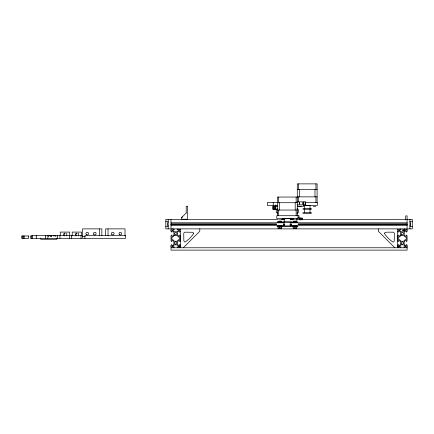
<?xml version="1.0" encoding="UTF-8"?>
<svg xmlns="http://www.w3.org/2000/svg" width="434" height="434" viewBox="0 0 434 434"><rect width="100%" height="100%" fill="white"/><g stroke="black" fill="none" stroke-linecap="round" stroke-linejoin="round"><path stroke-width="0.65" d="M180.441 231.333L179.595 232.233L179.595 231.002L178.819 231.002L177.566 232.255L177.468 233.601L177.566 234.94L178.819 236.194L179.595 236.194L179.595 234.962L180.436 235.825L180.414 240.886L179.595 241.678L179.595 240.447L178.819 240.447L177.566 241.7L177.566 244.385L178.819 245.639L179.595 245.639C178.965 242.79 181.629 246.176 180.441 247.054A0.711 0.711 0 0 1 179.736 247.765M183.278 247.765L199.803 231.235L199.803 228.875M173.459 247.765L174.359 246.913L173.123 246.913L173.123 246.143L174.381 244.884L175.721 244.787L177.061 244.884L178.32 246.143L178.32 246.913L177.083 246.913L178.005 247.765M404.667 228.875L403.745 229.727L404.982 229.727L404.982 230.503L403.723 231.756L402.383 231.854L401.043 231.756L399.785 230.503L399.785 229.727L401.021 229.727L400.121 228.875M278.031 226.407L281.677 226.407M281.677 228.051L278.031 228.051M293.14 226.407L296.791 226.407M296.791 228.051L293.14 228.051M178.005 228.875L177.083 229.727L178.32 229.727L178.32 230.503L177.061 231.756L174.381 231.756L173.123 230.503L173.123 229.727C175.933 230.286 172.591 227.72 171.707 228.875A0.711 0.711 0 0 0 171.001 229.586C169.819 230.465 172.472 233.85 171.848 231.002L172.623 231.002L173.882 232.255L173.974 233.601L173.882 234.94L172.623 236.194L171.848 236.194L171.848 234.962L171.007 235.825L171.029 240.886L171.848 241.678L171.848 240.447L172.623 240.447L173.882 241.7L173.882 244.385L172.623 245.639L171.848 245.639C172.396 242.85 169.862 246.143 171.001 247.054A0.711 0.711 0 0 0 171.707 247.765M400.121 247.765L401.021 246.913L399.785 246.913L399.785 246.143L401.043 244.884L402.383 244.787L403.723 244.884L404.982 246.143L404.982 246.913L403.745 246.913L404.667 247.765M297.279 189.539L317.113 189.539M297.279 196.862L317.113 196.862M297.323 197.047L277.494 197.047L277.494 215.703M297.024 201.843L305.493 201.843L305.493 204.843L297.122 204.843M277.57 202.526L267.339 202.526L267.339 205.358L277.521 205.358M305.178 202.526L317.346 202.526L317.346 205.358L303.54 205.358M277.494 202.716L297.323 202.716M277.841 206.258L272.617 206.258L272.617 209.253L277.076 209.253M297.057 206.258L303.843 206.258L303.843 201.843M298.597 206.703L301.153 206.703M313.239 206.703L315.789 206.703M302.943 208.548L311.444 208.548M297.008 208.852L297.323 208.852M276.973 208.9L277.494 208.9M297.002 208.9L297.843 208.9M302.943 209.253L311.444 209.253M277.31 209.617L276.257 209.617L276.257 212.345L277.31 212.345M297.507 209.617L298.559 209.617L298.559 212.345L297.507 212.345M277.494 210.034L297.323 210.034M302.943 212.703L311.444 212.703M297.002 212.969L297.317 212.969M276.973 213.056L277.57 213.105M297.002 213.056L297.843 213.056M302.943 213.409L311.444 213.409M182.025 217.098L182.54 217.098M181.672 217.233L181.954 217.233M297.67 218.063L302.2 218.063L302.2 219.859M290.243 218.655L284.574 218.655L284.574 221.72M293.444 218.769L290.406 218.769L290.406 219.826M277.89 219.43L165.804 219.43L165.804 228.875L171.001 228.875L171.001 219.43M281.27 219.43L284.655 219.43M290.069 219.43L293.449 219.43M296.834 219.43L412.3 219.43L412.3 228.875L407.108 228.875L407.108 215.91L405.687 215.91L405.687 219.951M278.812 219.881L281.362 219.881M293.455 219.881L296.004 219.881M277.966 221.557L281.742 221.557M293.075 221.557L296.851 221.557L296.851 218.535M165.804 221.698L168.164 221.698M283.158 221.72L291.659 221.72M409.94 221.698L412.3 221.698M276.973 222.078L282.735 222.078M292.082 222.078L297.843 222.078M277.5 222.165L282.209 222.165M292.608 222.165L297.317 222.165M283.158 222.43L291.659 222.43M168.164 222.691L167.692 222.691L167.692 225.62L168.164 225.62M409.94 222.691L410.412 222.691L410.412 225.62L409.94 225.62M171.001 222.788L284.655 222.788M290.069 222.788L407.108 222.816M171.001 224.058L276.539 224.058M283.304 224.058L284.655 224.058M290.069 224.058L291.42 224.058M298.185 224.058L407.108 224.058M171.001 224.156L276.539 224.156M283.304 224.156L284.655 224.156M290.069 224.156L291.42 224.156M298.185 224.156L407.108 224.156M171.001 224.253L276.539 224.253M283.304 224.253L284.655 224.253M290.069 224.253L291.42 224.253M298.185 224.253L407.108 224.253M171.001 225.517L284.655 225.517M290.069 225.496L407.108 225.517M283.158 225.875L291.659 225.875M277.5 226.141L282.209 226.141M292.608 226.141L297.317 226.141M276.973 226.233L282.735 226.233M292.082 226.233L297.843 226.233M277.494 226.277L282.214 226.277M292.603 226.277L297.323 226.277M165.804 226.608L168.164 226.608M283.158 226.586L291.659 226.586M409.94 226.608L412.3 226.608M278.644 228.544L281.058 228.561M293.758 228.544L296.172 228.561M173.703 228.875L179.736 228.875A0.711 0.711 0 0 1 180.441 229.586M404.461 230.091L402.101 230.091L404.255 230.291M32.035 235.488L82.037 235.488M32.355 235.96L30.532 235.96L30.532 238.32L82.037 238.32M36.255 235.96L36.559 235.96M45.396 235.96L45.7 235.96M57.011 235.96L57.315 235.96M71.577 235.96L71.881 235.96M82.493 236.432L85.14 236.432M394.826 247.765L378.302 231.235L378.302 228.875M397.663 231.333L398.51 232.233L398.51 231.002L399.285 231.002L400.544 232.255L400.636 233.601L400.544 234.94L399.285 236.194L398.51 236.194L398.51 234.962L397.669 235.825L397.69 240.886L398.51 241.678L398.51 240.447L399.285 240.447L400.544 241.7L400.544 244.385L399.285 245.639L398.51 245.639C399.085 242.823 396.524 246.154 397.663 247.054A0.711 0.711 0 0 0 398.369 247.765M409.94 219.43L409.94 228.875M397.663 247.765L397.663 228.875L180.441 228.875L180.441 247.765M317.113 202.526L317.113 183.875L297.279 183.875L297.323 215.703M315.93 183.875L315.93 189.539M315.93 196.862L315.93 202.526M314.986 189.539L314.986 196.862M310.028 208.548L310.028 205.477L304.359 205.477L304.359 208.548M310.028 209.253L310.028 212.703M305.308 201.843L305.308 204.843M304.359 209.253L304.359 212.703M302.01 218.063L302.01 219.859M300.838 218.063L300.838 219.859M300.675 218.063L300.675 219.859M299.661 218.063L299.661 219.859M299.476 218.063L299.476 219.859M299.4 189.539L299.4 196.862M298.977 218.063L298.977 215.703L276.784 215.703L276.784 218.535L298.033 218.535L298.033 215.703M298.456 183.875L298.456 189.539M298.456 196.862L298.456 201.897M296.791 226.277L296.791 228.175L293.14 228.175L293.14 226.277M296.145 197.047L296.145 202.716M296.145 210.034L296.145 215.703M295.201 202.716L295.201 210.034M294.963 226.407L294.963 228.051M283.397 218.297L283.424 219.658A0.7 0.7 0 0 0 283.494 219.832M282.686 218.297L282.686 219.479A1.416 1.416 0 0 0 282.735 219.848M281.677 226.277L281.677 228.175L278.031 228.175L278.031 226.277M279.854 226.407L279.854 228.051M279.615 202.716L279.615 210.034M278.671 197.047L278.671 202.716M278.671 210.034L278.671 215.703M275.84 204.843L275.84 209.253M275.346 206.258L275.346 209.253M274.142 206.258L274.142 209.253M273.979 206.258L273.979 209.253M273.811 206.258L273.783 209.253M273.241 202.526L273.241 205.358M168.164 219.43L168.164 228.875M125.025 235.803L125.025 228.875L105.663 228.875L105.663 235.624M108.028 228.875L108.028 235.803M101.854 235.624L101.854 228.875L82.493 228.875L82.493 238.32L125.486 238.32L125.486 235.488L84.918 235.488L84.918 238.32M99.495 228.875L99.495 235.803M81.663 235.825L81.663 232.087L72.218 232.087L72.218 235.825M81.022 235.488L81.022 238.32M78.592 233.129L78.592 235.96M76.042 233.129L76.042 235.96M71.577 235.488L71.577 238.32M69.717 235.825L69.717 232.087L60.272 232.087L60.272 235.825M69.402 235.488L69.402 238.32M66.787 233.129L66.787 235.96M64.237 233.129L64.237 235.96M59.963 235.488L59.963 238.32M57.315 235.488L57.315 238.32M56.968 238.087L56.968 239.264L40.677 239.264L40.677 238.087M55.487 235.488L55.487 235.96M55.368 235.488L55.308 235.96M55.264 235.488L55.254 235.96M55.14 235.488L55.205 235.96M55.085 235.488L55.064 235.96M54.12 235.488L54.12 235.96M53.979 235.488L53.979 235.96M53.713 235.488L53.713 235.96M51.782 235.488L51.782 235.96M51.755 235.488L51.755 235.96M51.641 235.488L51.641 235.96M51.559 235.488L51.538 235.96M51.467 235.488L51.467 235.96M51.375 235.488L51.386 235.96M51.239 235.488L51.239 235.96M51.093 235.488L51.093 235.96L50.99 235.488M50.903 235.488L50.903 235.96M50.821 235.488L50.821 235.96M50.745 235.488L50.745 235.96M50.664 235.488L50.664 235.96M50.301 235.488L50.322 235.96M50.23 235.488L50.23 235.96M49.205 235.488L49.205 235.96M48.782 235.488L48.782 235.96M48.673 235.488L48.662 235.96M48.521 235.488L48.608 235.96M48.472 235.488L48.516 235.96M48.348 235.488L48.348 235.96L48.304 235.488M47.87 235.488L47.87 238.32M45.7 235.488L45.7 238.32M36.255 235.488L36.255 238.32M32.306 235.96L32.306 238.32M31.454 235.96L31.454 238.32M24.185 235.96L24.185 238.32M23.474 235.96L23.474 238.32M22.622 235.96L22.622 238.32M292.131 218.579A4.85 4.85 0 0 1 292.082 219.848M291.322 219.832A0.7 0.7 0 0 0 291.393 219.658L291.42 218.627A0.754 0.754 0 0 0 291.398 218.432M397.663 229.586A0.711 0.711 0 0 1 398.369 228.875L406.398 228.875A0.711 0.711 0 0 1 407.108 229.586C408.242 230.492 405.676 233.817 406.257 231.002L405.481 231.002L404.228 232.255L404.228 234.94L405.481 236.194L406.257 236.194L406.257 234.962L407.076 235.754L407.103 240.799L406.257 241.678L406.257 240.447L405.481 240.447L404.228 241.7L404.13 243.04L404.228 244.385L405.481 245.639L406.257 245.639C405.627 242.79 408.291 246.176 407.108 247.054A0.711 0.711 0 0 1 406.398 247.765M64.335 235.64A1.324 1.324 0 0 1 64.335 233.351M64.65 233.221A1.324 1.324 0 0 1 65.339 233.221M76.281 235.64A1.324 1.324 0 0 1 76.281 233.351M76.601 233.221A1.324 1.324 0 0 1 77.285 233.221M384.589 233.009L384.54 233.601C386.607 236.828 389.71 239.931 392.938 241.998L393.524 241.95L394.262 240.886L394.354 233.601A1.416 1.416 0 0 0 392.938 232.179L386.591 232.179L384.589 233.009M193.569 233.601C191.497 236.828 188.399 239.931 185.166 241.998L184.58 241.95L183.848 240.886L183.75 233.601A1.416 1.416 0 0 1 185.166 232.179L192.452 232.277L193.135 232.559L193.569 233.601M186.202 212.991L181.385 217.808L181.385 219.224L187.618 219.224L187.618 206.258L186.202 206.258L186.202 212.991M172.618 229.982L171.848 230.492L171.848 229.727L172.618 229.982M174.381 235.44L172.775 237.045L171.848 237.045L171.848 239.595L172.775 239.595L174.381 241.201L175.721 241.299L177.061 241.201L178.667 239.595L179.595 239.595L179.595 237.045L178.667 237.045L177.061 235.44L174.381 235.44M179.34 246.149L178.824 246.913L179.595 246.913L179.34 246.149M399.28 229.982L398.51 230.492L398.51 229.727L399.28 229.982M401.043 235.44L399.437 237.045L398.51 237.045L398.51 239.595L399.437 239.595L401.043 241.201L402.383 241.299L403.723 241.201L405.329 239.595L406.257 239.595L406.257 237.045L405.329 237.045L403.723 235.44L401.043 235.44M406.002 246.149L405.486 246.913L406.257 246.913L406.002 246.149M299.688 202.548L299.379 202.548L299.379 204.132L299.688 204.132L299.688 202.548M303.133 202.548L302.829 202.548L302.829 204.132L303.133 204.132L303.133 202.548M179.595 229.727L178.824 229.727L179.34 230.492L179.595 229.727M406.257 229.727L405.486 229.727L406.002 230.492L406.257 229.727M28.666 235.96L21.7 235.96L21.7 238.32L28.666 238.32L28.666 235.96M172.103 246.149L171.848 246.913L172.618 246.913L172.103 246.149M398.77 246.149L398.51 246.913L399.28 246.913L398.77 246.149M407.108 247.765L171.001 247.765L171.001 250.125L407.108 250.125L407.108 247.765M175.13 244.065A1.183 1.183 0 0 0 176.904 243.04A1.183 1.183 0 0 0 175.13 242.02A1.183 1.183 0 0 0 175.13 244.065M175.13 234.62A1.183 1.183 0 0 0 176.904 233.601A1.183 1.183 0 0 0 175.13 232.575A1.183 1.183 0 0 0 175.13 234.62M401.792 244.065A1.183 1.183 0 0 0 403.566 243.04A1.183 1.183 0 0 0 401.792 242.02A1.183 1.183 0 0 0 401.792 244.065M401.792 234.62A1.183 1.183 0 0 0 403.566 233.601A1.183 1.183 0 0 0 401.792 232.575A1.183 1.183 0 0 0 401.792 234.62M93.836 234.534A1.324 1.324 0 0 0 96.05 233.942A1.324 1.324 0 0 0 94.428 232.32A1.324 1.324 0 0 0 93.836 234.534M86.285 234.534A1.324 1.324 0 0 0 88.493 233.942A1.324 1.324 0 0 0 86.876 232.32A1.324 1.324 0 0 0 86.285 234.534M111.815 234.534A1.324 1.324 0 0 0 114.023 233.942A1.324 1.324 0 0 0 112.406 232.32A1.324 1.324 0 0 0 111.815 234.534M119.366 234.534A1.324 1.324 0 0 0 121.58 233.942A1.324 1.324 0 0 0 119.963 232.32A1.324 1.324 0 0 0 119.366 234.534"/></g></svg>
